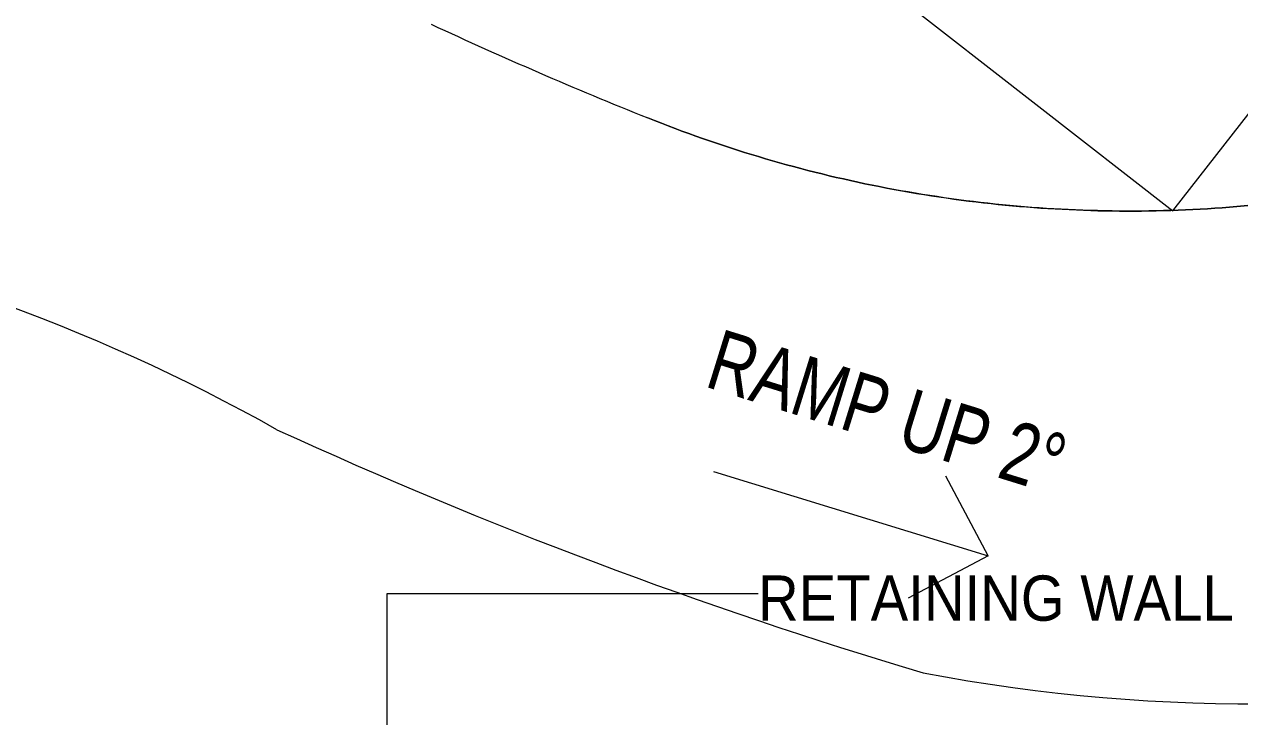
# Model space of a CAD drawing. Header units: millimetres. Extents: x 10569 to 232243, y -25347 to 80743.
# Drawn here: x 33027 to 40640, y -9817 to -5480 of the extents above; entities that cross this region are included whole.
import ezdxf

# ---------------------------------------------------------------- set-up
doc = ezdxf.new("R2010")
doc.units = ezdxf.units.MM
for name, color, linetype, lineweight in [('A-DETL-THIN', 151, 'Continuous', 9), ('A-FLOR', 192, 'Continuous', 9), ('G-ANNO-TEXT', 231, 'Continuous', 5)]:
    doc.layers.add(name, color=color, linetype=linetype, lineweight=lineweight)
doc.styles.add('Swis721 BT_6', font='swiss.ttf', dxfattribs={"width": 0.89, "height": 283.821263})
doc.styles.add('Swis721 BT_7', font='swiss.ttf', dxfattribs={"width": 0.75, "height": 378.428351})

msp = doc.modelspace()

# ---------------------------------------------------------------- linework, layer by layer
at = {"layer": 'A-DETL-THIN'}
for p, q in [((40222.12712, -6649.04635), (44523.09695, -1126.21568)), ((34699.29645, -2348.07652), (40222.12712, -6649.04635)), ((37343.79347, -8280.48838), (39064.23193, -8809.72508)), ((39064.23193, -8809.72508), (38799.52043, -8309.79727)), ((39064.23193, -8809.72508), (38564.30412, -9074.43659))]:
    msp.add_line(p, q, dxfattribs=at)
for centre, radius, start, end in [((28920.27437, -18155.58854), 11623.71763, 60.696663881, 100.060700926), ((40723.53263, 1363.54743), 11099.99076, 259.266715524, 305.814785791), ((47460.95387, 19992.09998), 30818.81837, 245.35426448, 253.399850938)]:
    msp.add_arc(centre, radius, start, end, dxfattribs=at)
at = {"layer": 'A-FLOR'}
msp.add_arc((47408.63143, 20021.69206), 28113.14548, 245.109146025, 248.119822038, dxfattribs=at)
msp.add_arc((47408.63143, 20021.69206), 28113.14548, 245.109146025, 248.119822038, dxfattribs=at)
for points, knots in [([(46158.92631, -3752.12719), (45869.84864, -4097.08332), (45205.95284, -4767.19131), (44034.0914, -5596.59519), (42695.65323, -6217.75405), (41267.106, -6587.22377), (39795.33755, -6692.90014), (38328.54668, -6531.23076), (37386.58134, -6248.96132), (36931.79642, -6066.32965)], [-0.86486486486, -0.86486486486, -0.86486486486, -0.86486486486, -0.75, -0.625, -0.5, -0.375, -0.25, -0.125, 0, 0, 0, 0]), ([(39082.90916, -6603.19402), (39319.84035, -6628.71715), (40047.26188, -6674.81139), (41267.106, -6587.22377), (42695.65323, -6217.75405), (43961.74339, -5630.17134), (44706.23927, -5119.44226), (45026.08945, -4862.28026)], [-0.81081081081, -0.81081081081, -0.81081081081, -0.81081081081, -0.75, -0.625, -0.5, -0.375, -0.27027027027, -0.27027027027, -0.27027027027, -0.27027027027]), ([(36931.79642, -6066.32965), (37386.58134, -6248.96132), (38099.41997, -6462.57062), (38832.81512, -6576.25294), (39082.90916, -6603.19402)], [-1, -1, -1, -1, -0.875, -0.81081081081, -0.81081081081, -0.81081081081, -0.81081081081])]:
    msp.add_open_spline(points, degree=3, knots=knots, dxfattribs=at)
at = {"layer": 'G-ANNO-TEXT', "color": 60}
for p, q in [((35298.91637, -9045.27664), (37622.77079, -9045.27664)), ((35298.91637, -11474.84931), (35298.91637, -9045.27664))]:
    msp.add_line(p, q, dxfattribs=at)

# ---------------------------------------------------------------- texts
at = {"layer": 'G-ANNO-TEXT', "color": 7, "insert": (37391.49665, -7384.81163), "char_height": 378.428351, "width": 2611.2, "attachment_point": 1, "rotation": 342.760958195, "line_spacing_factor": 1.00667, "style": 'Swis721 BT_7'}
msp.add_mtext('RAMP UP 2°', dxfattribs=at)
at = {"layer": 'G-ANNO-TEXT', "color": 7, "insert": (37622.77079, -8932.40776), "char_height": 283.8212635, "width": 3398.4, "attachment_point": 1, "line_spacing_factor": 1.00667, "style": 'Swis721 BT_6'}
msp.add_mtext('RETAINING WALL', dxfattribs=at)

doc.saveas('drawing.dxf')
